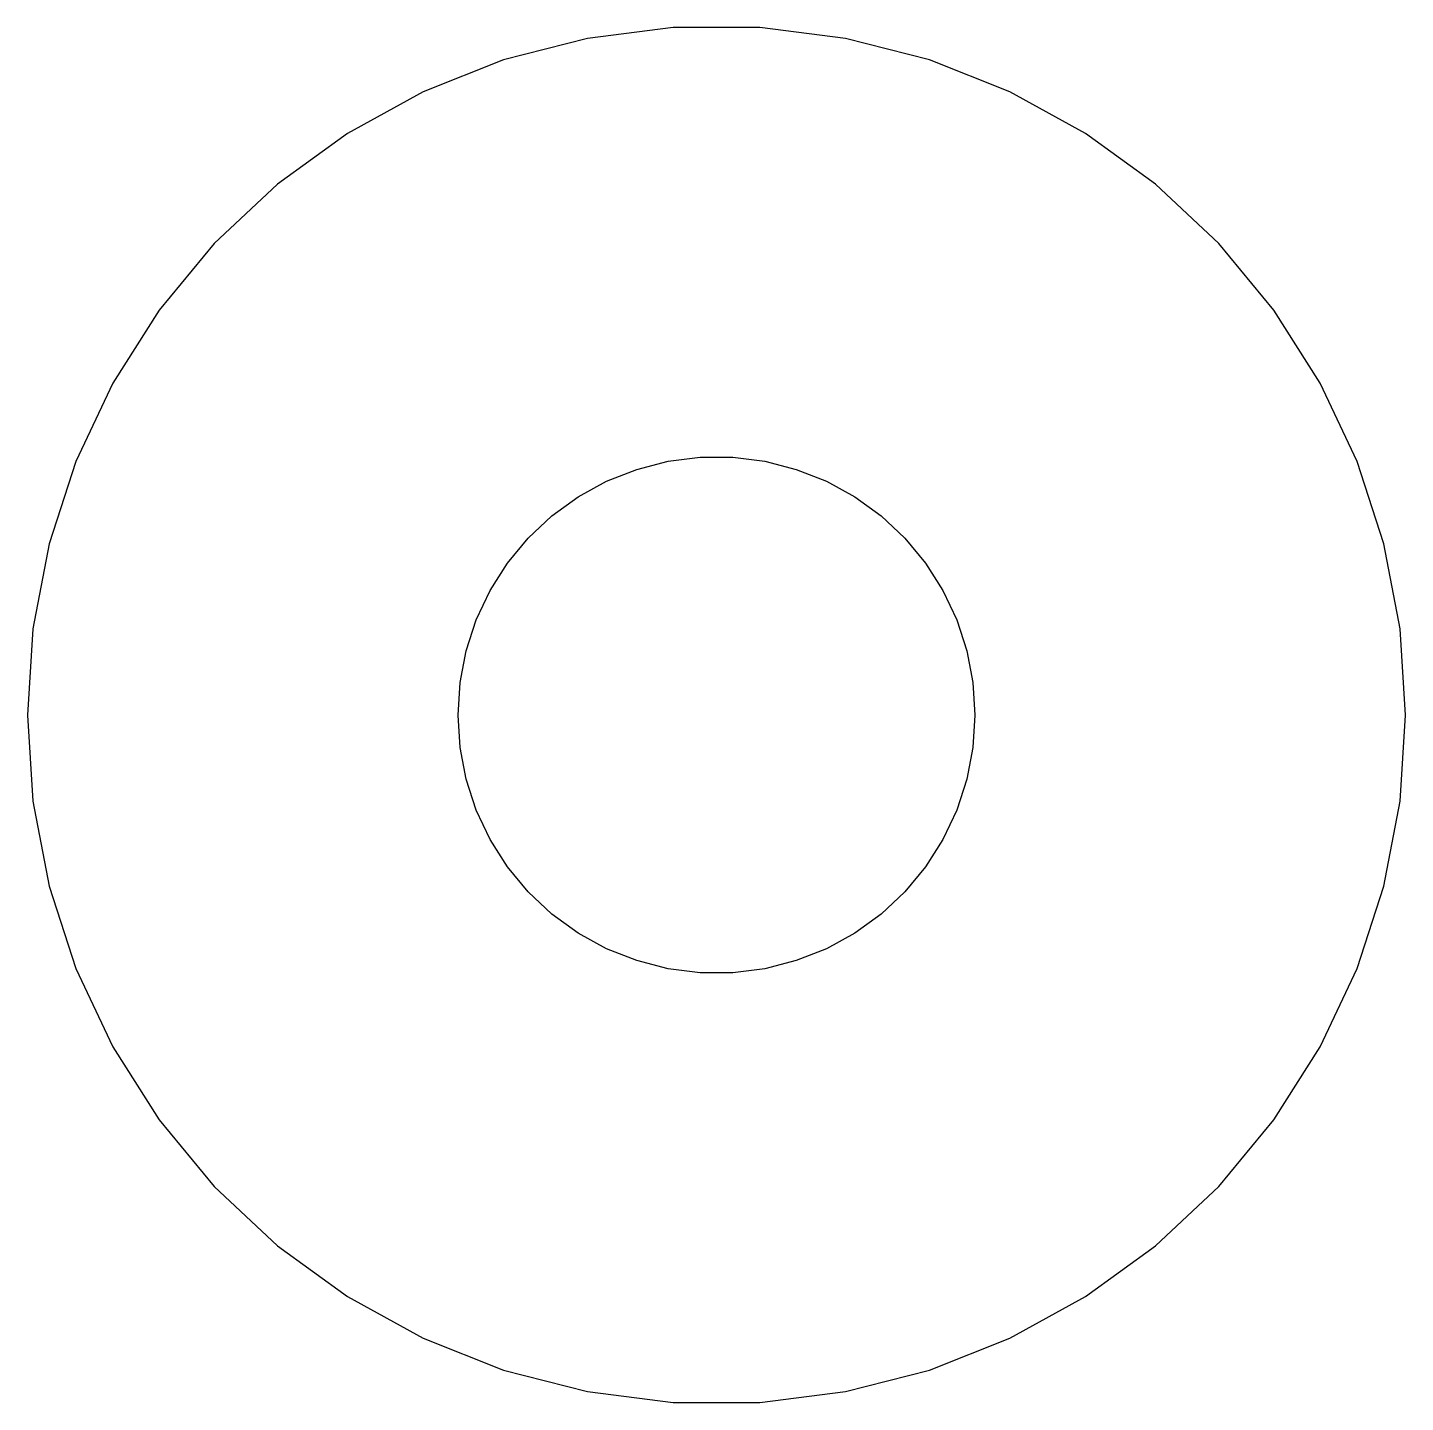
# Model space of a CAD drawing. Header units: metres. Extents: x -44 to 44, y 0 to 289.
# Drawn here: x 26 to 34, y 18.51 to 26.49 of the extents above; entities that cross this region are included whole.
import ezdxf

# ---------------------------------------------------------------- set-up
doc = ezdxf.new("R2010")
doc.units = ezdxf.units.M

msp = doc.modelspace()

# ---------------------------------------------------------------- linework, layer by layer
for p, q in [((29.7488, 26.4921), (29.2505, 26.4291)), ((30.2512, 26.4921), (29.7488, 26.4921)), ((30.7495, 26.4291), (30.2512, 26.4921)), ((29.2505, 26.4291), (28.7639, 26.3042)), ((31.2361, 26.3042), (30.7495, 26.4291)), ((28.7639, 26.3042), (28.2969, 26.1193)), ((31.7031, 26.1193), (31.2361, 26.3042)), ((28.2969, 26.1193), (27.8567, 25.8773)), ((32.1433, 25.8773), (31.7031, 26.1193)), ((27.8567, 25.8773), (27.4503, 25.582)), ((32.5497, 25.582), (32.1433, 25.8773)), ((27.4503, 25.582), (27.0841, 25.2382)), ((32.9159, 25.2382), (32.5497, 25.582)), ((27.0841, 25.2382), (26.7639, 24.8511)), ((33.2361, 24.8511), (32.9159, 25.2382)), ((26.7639, 24.8511), (26.4948, 24.427)), ((33.5052, 24.427), (33.2361, 24.8511)), ((26.4948, 24.427), (26.2809, 23.9725)), ((33.7191, 23.9725), (33.5052, 24.427)), ((26.2809, 23.9725), (26.1257, 23.4948)), ((29.3613, 23.8572), (29.5365, 23.9266)), ((29.5365, 23.9266), (29.7189, 23.9734)), ((29.7189, 23.9734), (29.9058, 23.997)), ((29.9058, 23.997), (30.0942, 23.997)), ((30.0942, 23.997), (30.2811, 23.9734)), ((30.2811, 23.9734), (30.4635, 23.9266)), ((30.4635, 23.9266), (30.6387, 23.8572)), ((33.8743, 23.4948), (33.7191, 23.9725)), ((29.1963, 23.7665), (29.3613, 23.8572)), ((30.6387, 23.8572), (30.8037, 23.7665)), ((29.0439, 23.6558), (29.1963, 23.7665)), ((30.8037, 23.7665), (30.9561, 23.6558)), ((28.9065, 23.5268), (29.0439, 23.6558)), ((30.9561, 23.6558), (31.0934, 23.5268)), ((28.7865, 23.3817), (28.9065, 23.5268)), ((31.0934, 23.5268), (31.2135, 23.3817)), ((26.1257, 23.4948), (26.0315, 23.0013)), ((33.9685, 23.0013), (33.8743, 23.4948)), ((28.6855, 23.2226), (28.7865, 23.3817)), ((31.2135, 23.3817), (31.3145, 23.2226)), ((28.6053, 23.0522), (28.6855, 23.2226)), ((31.3145, 23.2226), (31.3947, 23.0522)), ((28.5471, 22.873), (28.6053, 23.0522)), ((31.3947, 23.0522), (31.4529, 22.873)), ((26.0315, 23.0013), (26, 22.5)), ((34, 22.5), (33.9685, 23.0013)), ((28.5118, 22.688), (28.5471, 22.873)), ((31.4529, 22.873), (31.4882, 22.688)), ((28.5, 22.5), (28.5118, 22.688)), ((31.4882, 22.688), (31.5, 22.5)), ((26, 22.5), (26.0315, 21.9987)), ((28.5118, 22.312), (28.5, 22.5)), ((31.5, 22.5), (31.4882, 22.312)), ((33.9685, 21.9987), (34, 22.5)), ((28.5471, 22.127), (28.5118, 22.312)), ((31.4882, 22.312), (31.4529, 22.127)), ((28.6053, 21.9478), (28.5471, 22.127)), ((31.4529, 22.127), (31.3947, 21.9478)), ((26.0315, 21.9987), (26.1257, 21.5052)), ((28.6855, 21.7774), (28.6053, 21.9478)), ((31.3947, 21.9478), (31.3145, 21.7774)), ((33.8743, 21.5052), (33.9685, 21.9987)), ((28.7865, 21.6183), (28.6855, 21.7774)), ((31.3145, 21.7774), (31.2135, 21.6183)), ((28.9065, 21.4732), (28.7865, 21.6183)), ((31.2135, 21.6183), (31.0934, 21.4732)), ((26.1257, 21.5052), (26.2809, 21.0275)), ((29.0439, 21.3442), (28.9065, 21.4732)), ((31.0934, 21.4732), (30.9561, 21.3442)), ((33.7191, 21.0275), (33.8743, 21.5052)), ((29.1963, 21.2335), (29.0439, 21.3442)), ((30.9561, 21.3442), (30.8037, 21.2335)), ((29.3613, 21.1428), (29.1963, 21.2335)), ((30.8037, 21.2335), (30.6387, 21.1428)), ((29.5365, 21.0734), (29.3613, 21.1428)), ((30.6387, 21.1428), (30.4635, 21.0734)), ((29.7189, 21.0266), (29.5365, 21.0734)), ((30.4635, 21.0734), (30.2811, 21.0266)), ((26.2809, 21.0275), (26.4948, 20.573)), ((29.9058, 21.003), (29.7189, 21.0266)), ((30.0942, 21.003), (29.9058, 21.003)), ((30.2811, 21.0266), (30.0942, 21.003)), ((33.5052, 20.573), (33.7191, 21.0275)), ((26.4948, 20.573), (26.7639, 20.1488)), ((33.2361, 20.1488), (33.5052, 20.573)), ((26.7639, 20.1488), (27.0841, 19.7618)), ((32.9159, 19.7618), (33.2361, 20.1488)), ((27.0841, 19.7618), (27.4503, 19.4179)), ((32.5497, 19.4179), (32.9159, 19.7618)), ((27.4503, 19.4179), (27.8567, 19.1227)), ((32.1433, 19.1227), (32.5497, 19.4179)), ((27.8567, 19.1227), (28.2969, 18.8807)), ((31.7031, 18.8807), (32.1433, 19.1227)), ((28.2969, 18.8807), (28.7639, 18.6958)), ((31.2361, 18.6958), (31.7031, 18.8807)), ((28.7639, 18.6958), (29.2505, 18.5708)), ((30.7495, 18.5708), (31.2361, 18.6958)), ((29.2505, 18.5708), (29.7488, 18.5079)), ((30.2512, 18.5079), (30.7495, 18.5708)), ((29.7488, 18.5079), (30.2512, 18.5079))]:
    msp.add_line(p, q)

doc.saveas('drawing.dxf')
